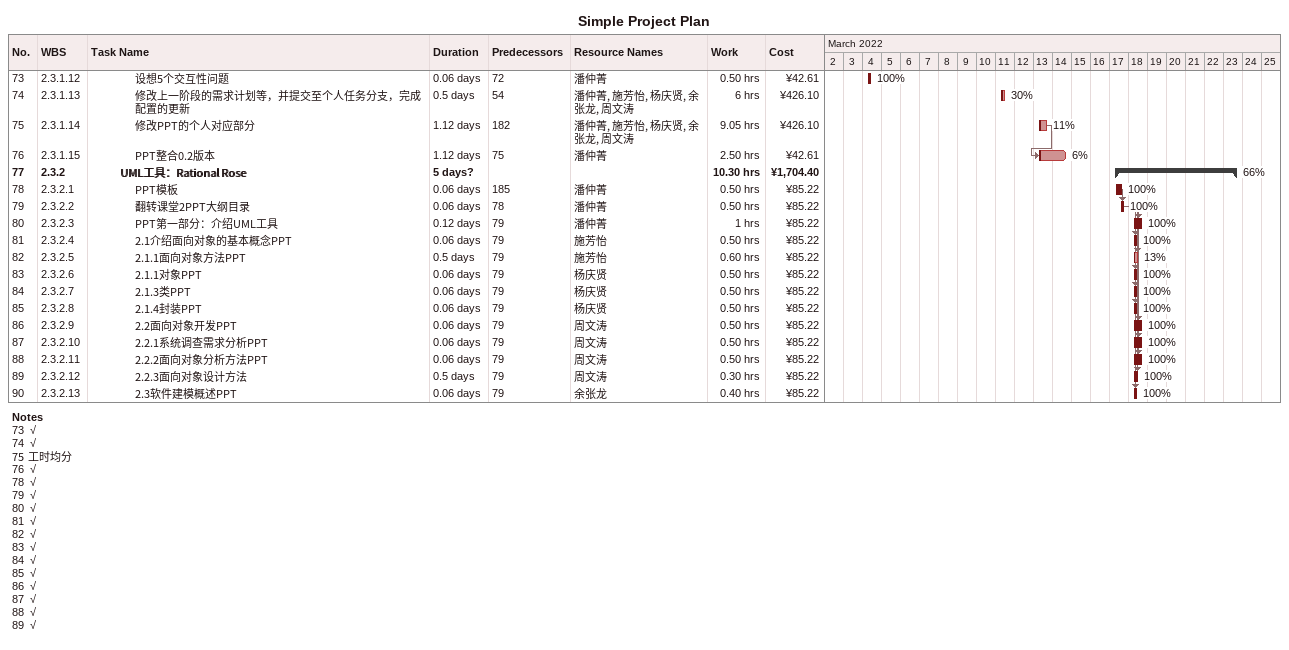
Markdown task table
Simple Project Plan

| ID | WBS | Task | Duration | Start | Finish | Predecessors | Resources | % complete | Work (h) | Cost (¥) |
|---|---|---|---|---|---|---|---|---|---|---|
| 73 | 2.3.1.12 | 设想5个交互性问题 | 0.06d | 2022-03-04 | 2022-03-04 | 72 | 潘仲菁 | 100 | 0.50 | 42.61 |
| 74 | 2.3.1.13 | 修改上一阶段的需求计划等，并提交至个人任务分支，完成配置的更新 | 0.5d | 2022-03-11 | 2022-03-11 | 54 | 潘仲菁, 施芳怡, 杨庆贤, 余张龙, 周文涛 | 30 | 6 | 426.10 |
| 75 | 2.3.1.14 | 修改PPT的个人对应部分 | 1.12d | 2022-03-13 | 2022-03-13 | 182 | 潘仲菁, 施芳怡, 杨庆贤, 余张龙, 周文涛 | 11 | 9.05 | 426.10 |
| 76 | 2.3.1.15 | PPT整合0.2版本 | 1.12d | 2022-03-13 | 2022-03-14 | 75 | 潘仲菁 | 6 | 2.50 | 42.61 |
| 77 | 2.3.2 | **UML工具：Rational Rose** | 5d? | 2022-03-17 | 2022-03-23 |  |  | 66 | 10.30 | 1704.40 |
| 78 | 2.3.2.1 | PPT模板 | 0.06d | 2022-03-17 | 2022-03-17 | 185 | 潘仲菁 | 100 | 0.50 | 85.22 |
| 79 | 2.3.2.2 | 翻转课堂2PPT大纲目录 | 0.06d | 2022-03-17 | 2022-03-17 | 78 | 潘仲菁 | 100 | 0.50 | 85.22 |
| 80 | 2.3.2.3 | PPT第一部分：介绍UML工具 | 0.12d | 2022-03-18 | 2022-03-18 | 79 | 潘仲菁 | 100 | 1 | 85.22 |
| 81 | 2.3.2.4 | 2.1介绍面向对象的基本概念PPT | 0.06d | 2022-03-18 | 2022-03-18 | 79 | 施芳怡 | 100 | 0.50 | 85.22 |
| 82 | 2.3.2.5 | 2.1.1面向对象方法PPT | 0.5d | 2022-03-18 | 2022-03-18 | 79 | 施芳怡 | 13 | 0.60 | 85.22 |
| 83 | 2.3.2.6 | 2.1.1对象PPT | 0.06d | 2022-03-18 | 2022-03-18 | 79 | 杨庆贤 | 100 | 0.50 | 85.22 |
| 84 | 2.3.2.7 | 2.1.3类PPT | 0.06d | 2022-03-18 | 2022-03-18 | 79 | 杨庆贤 | 100 | 0.50 | 85.22 |
| 85 | 2.3.2.8 | 2.1.4封装PPT | 0.06d | 2022-03-18 | 2022-03-18 | 79 | 杨庆贤 | 100 | 0.50 | 85.22 |
| 86 | 2.3.2.9 | 2.2面向对象开发PPT | 0.06d | 2022-03-18 | 2022-03-18 | 79 | 周文涛 | 100 | 0.50 | 85.22 |
| 87 | 2.3.2.10 | 2.2.1系统调查需求分析PPT | 0.06d | 2022-03-18 | 2022-03-18 | 79 | 周文涛 | 100 | 0.50 | 85.22 |
| 88 | 2.3.2.11 | 2.2.2面向对象分析方法PPT | 0.06d | 2022-03-18 | 2022-03-18 | 79 | 周文涛 | 100 | 0.50 | 85.22 |
| 89 | 2.3.2.12 | 2.2.3面向对象设计方法 | 0.5d | 2022-03-18 | 2022-03-18 | 79 | 周文涛 | 100 | 0.30 | 85.22 |
| 90 | 2.3.2.13 | 2.3软件建模概述PPT | 0.06d | 2022-03-18 | 2022-03-18 | 79 | 余张龙 | 100 | 0.40 | 85.22 |

Notes
- 73: √
- 74: √
- 75: 工时均分
- 76: √
- 78: √
- 79: √
- 80: √
- 81: √
- 82: √
- 83: √
- 84: √
- 85: √
- 86: √
- 87: √
- 88: √
- 89: √
